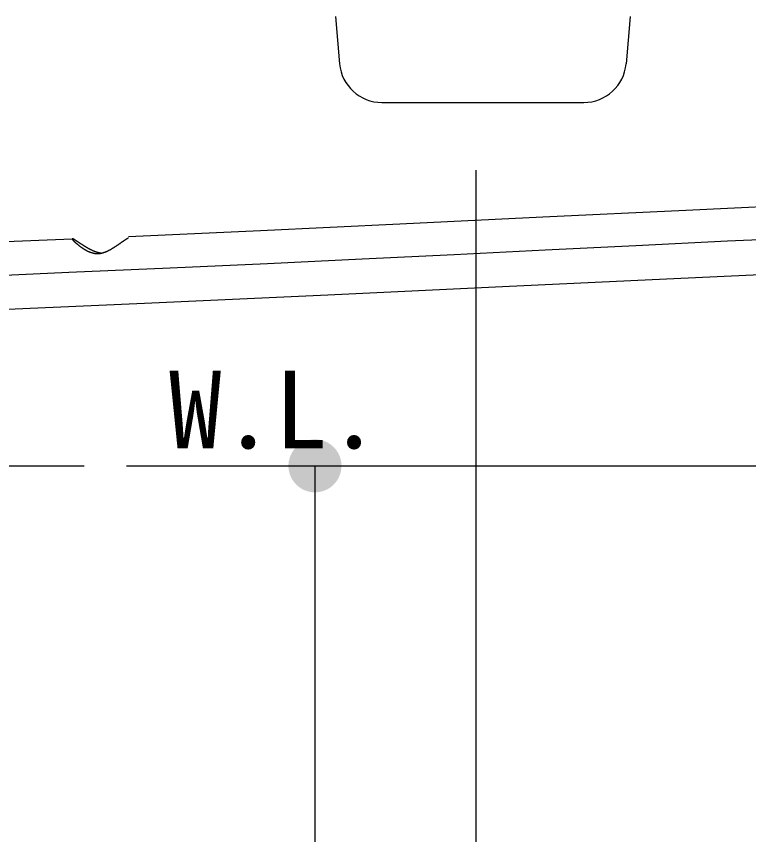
# Model space of a CAD drawing. Units: millimetres, scale not verified. Extents: x -8093 to 8093, y -5792 to 5792.
# Drawn here: x -5946 to -5428, y -2167 to -1588 of the extents above; entities that cross this region are included whole.
import ezdxf
from ezdxf.enums import TextEntityAlignment as Align

# ---------------------------------------------------------------- set-up
doc = ezdxf.new("R2010")
doc.units = ezdxf.units.MM
doc.header["$LTSCALE"] = 30
doc.linetypes.add('LONG_CHAIN', pattern=[21, 18, -1, 1, -1])
doc.linetypes.add('LONG_DOUBLE_CHAIN', pattern=[21.8, 18, -1, 0.6, -0.6, 0.6, -1])
doc.layers.add('0-1_00クル-フ-0躯体', color=3, linetype='Continuous', lineweight=25)
doc.layers.add('0-3_00クル-フ-6寸法', color=132, linetype='Continuous', lineweight=25)
doc.styles.add('ＭＳ ゴシック', font='')
doc.styles.get('ＭＳ ゴシック').set_extended_font_data('MS Gothic')

msp = doc.modelspace()

# ---------------------------------------------------------------- linework, layer by layer
at = {"layer": '0-1_00クル-フ-0躯体'}
for p, q in [((-5719.95, -1588.36), (-5717.02, -1621.85)), ((-5511.55, -1588.36), (-5514.48, -1621.85)), ((-5687.13, -1649.23), (-5544.36, -1649.23)), ((-5620.75, -1697.23), (-5620.75, -3041.23)), ((-6234.05, -1759.39), (-5906.02, -1745.6))]:
    msp.add_line(p, q, dxfattribs=at)
at = {"layer": '0-1_00クル-フ-0躯体', "linetype": 'LONG_DOUBLE_CHAIN'}
msp.add_line((-6437.62, -1906.23), (-4753.88, -1906.23), dxfattribs=at)
at = {"layer": '0-1_00クル-フ-0躯体'}
for points in [[(-5866.2, -1743.93), (-5772.89, -1739.8), (-5674.35, -1735.14), (-5573.24, -1730.22), (-5472.25, -1725.33), (-5374.04, -1720.73), (-5281.29, -1716.71), (-5196.69, -1713.54), (-5122.91, -1711.5)], [(-5905.14, -1745.92), (-5905.23, -1745.87), (-5905.32, -1745.83), (-5905.4, -1745.79), (-5905.47, -1745.75), (-5905.53, -1745.72), (-5905.59, -1745.69), (-5905.64, -1745.67), (-5905.69, -1745.65), (-5905.73, -1745.64), (-5905.77, -1745.63), (-5905.8, -1745.62), (-5905.84, -1745.61), (-5905.87, -1745.61), (-5905.91, -1745.6), (-5905.94, -1745.6), (-5905.97, -1745.6), (-5906, -1745.6), (-5906.03, -1745.61), (-5906.05, -1745.61), (-5906.07, -1745.62), (-5906.09, -1745.63), (-5906.1, -1745.64), (-5906.11, -1745.65), (-5906.11, -1745.67), (-5906.11, -1745.69), (-5906.1, -1745.71), (-5906.09, -1745.74), (-5906.08, -1745.77), (-5906.06, -1745.81), (-5906.04, -1745.85), (-5906.01, -1745.9), (-5905.98, -1745.95), (-5905.95, -1746), (-5905.92, -1746.05), (-5905.89, -1746.1), (-5905.85, -1746.15), (-5905.82, -1746.2), (-5905.78, -1746.24), (-5905.74, -1746.29)], [(-5905.74, -1746.29), (-5905.7, -1746.34), (-5905.66, -1746.4), (-5905.61, -1746.45), (-5905.55, -1746.52), (-5905.49, -1746.59), (-5905.42, -1746.67), (-5905.34, -1746.75), (-5905.26, -1746.84), (-5905.17, -1746.93), (-5905.08, -1747.02), (-5904.99, -1747.11), (-5904.91, -1747.2), (-5904.82, -1747.29), (-5904.74, -1747.37), (-5904.66, -1747.45), (-5904.59, -1747.53), (-5904.51, -1747.6), (-5904.42, -1747.68), (-5904.34, -1747.77), (-5904.24, -1747.86), (-5904.14, -1747.95), (-5904.02, -1748.06), (-5903.9, -1748.17), (-5903.77, -1748.29), (-5903.63, -1748.41), (-5903.5, -1748.53), (-5903.36, -1748.65), (-5903.23, -1748.77), (-5903.11, -1748.88), (-5902.99, -1748.98), (-5902.88, -1749.08), (-5902.77, -1749.17), (-5902.66, -1749.27), (-5902.55, -1749.36), (-5902.43, -1749.46), (-5902.31, -1749.56), (-5902.17, -1749.67), (-5902.03, -1749.79), (-5901.87, -1749.91)], [(-5900.12, -1749.08), (-5900.26, -1748.99), (-5900.41, -1748.89), (-5900.57, -1748.79), (-5900.73, -1748.68), (-5900.91, -1748.57), (-5901.09, -1748.45), (-5901.27, -1748.33), (-5901.46, -1748.21), (-5901.63, -1748.09), (-5901.8, -1747.98), (-5901.96, -1747.88), (-5902.11, -1747.78), (-5902.24, -1747.69), (-5902.37, -1747.61), (-5902.49, -1747.53), (-5902.61, -1747.46), (-5902.72, -1747.38), (-5902.84, -1747.31), (-5902.97, -1747.22), (-5903.1, -1747.14), (-5903.24, -1747.05), (-5903.39, -1746.96), (-5903.53, -1746.87), (-5903.67, -1746.78), (-5903.81, -1746.7), (-5903.94, -1746.61), (-5904.06, -1746.54), (-5904.17, -1746.47), (-5904.27, -1746.41), (-5904.37, -1746.35), (-5904.45, -1746.3), (-5904.54, -1746.25), (-5904.62, -1746.2), (-5904.7, -1746.16), (-5904.78, -1746.11), (-5904.87, -1746.06), (-5904.96, -1746.01), (-5905.05, -1745.97), (-5905.14, -1745.92)], [(-5871.94, -1748.69), (-5871.8, -1748.59), (-5871.66, -1748.49), (-5871.51, -1748.39), (-5871.34, -1748.27), (-5871.17, -1748.15), (-5871, -1748.02), (-5870.82, -1747.9), (-5870.64, -1747.77), (-5870.46, -1747.65), (-5870.3, -1747.53), (-5870.14, -1747.42), (-5870, -1747.32), (-5869.87, -1747.23), (-5869.74, -1747.14), (-5869.63, -1747.06), (-5869.51, -1746.98), (-5869.4, -1746.9), (-5869.28, -1746.82), (-5869.16, -1746.73), (-5869.02, -1746.64), (-5868.89, -1746.55), (-5868.75, -1746.45), (-5868.61, -1746.36), (-5868.47, -1746.26), (-5868.33, -1746.17), (-5868.21, -1746.08), (-5868.09, -1746), (-5867.98, -1745.93), (-5867.88, -1745.87), (-5867.79, -1745.81), (-5867.7, -1745.75), (-5867.62, -1745.7), (-5867.54, -1745.65), (-5867.46, -1745.6), (-5867.38, -1745.55), (-5867.29, -1745.5), (-5867.2, -1745.44), (-5867.11, -1745.39), (-5867.03, -1745.34)], [(-5867.03, -1745.34), (-5866.94, -1745.29), (-5866.85, -1745.24), (-5866.78, -1745.2), (-5866.7, -1745.16), (-5866.64, -1745.12), (-5866.58, -1745.09), (-5866.53, -1745.07), (-5866.49, -1745.05), (-5866.45, -1745.03), (-5866.42, -1745.02), (-5866.39, -1745.01), (-5866.36, -1745), (-5866.34, -1744.99), (-5866.32, -1744.99), (-5866.29, -1744.98), (-5866.28, -1744.98), (-5866.26, -1744.98), (-5866.24, -1744.98), (-5866.23, -1744.98), (-5866.22, -1744.98), (-5866.21, -1744.98), (-5866.21, -1744.98), (-5866.2, -1744.98), (-5866.2, -1744.98), (-5866.2, -1744.97), (-5866.2, -1744.97), (-5866.2, -1744.97)], [(-5901.87, -1749.91), (-5901.71, -1750.05), (-5901.54, -1750.18), (-5901.37, -1750.31), (-5901.2, -1750.45), (-5901.03, -1750.58), (-5900.88, -1750.7), (-5900.73, -1750.81), (-5900.59, -1750.92), (-5900.45, -1751.03), (-5900.31, -1751.13), (-5900.17, -1751.23), (-5900.02, -1751.34), (-5899.87, -1751.45), (-5899.69, -1751.58), (-5899.51, -1751.71), (-5899.31, -1751.85), (-5899.1, -1751.99), (-5898.88, -1752.13), (-5898.67, -1752.28), (-5898.45, -1752.42), (-5898.25, -1752.56), (-5898.05, -1752.69), (-5897.86, -1752.81), (-5897.69, -1752.93), (-5897.52, -1753.03), (-5897.35, -1753.14), (-5897.18, -1753.24), (-5897.01, -1753.34), (-5896.82, -1753.45), (-5896.61, -1753.56), (-5896.4, -1753.68), (-5896.16, -1753.8), (-5895.92, -1753.93), (-5895.67, -1754.06), (-5895.41, -1754.19), (-5895.17, -1754.32), (-5894.93, -1754.44), (-5894.7, -1754.55), (-5894.48, -1754.65)], [(-5892.36, -1753.67), (-5892.62, -1753.55), (-5892.86, -1753.43), (-5893.09, -1753.32), (-5893.3, -1753.21), (-5893.49, -1753.11), (-5893.68, -1753.01), (-5893.87, -1752.9), (-5894.06, -1752.8), (-5894.26, -1752.69), (-5894.47, -1752.57), (-5894.69, -1752.44), (-5894.93, -1752.3), (-5895.18, -1752.16), (-5895.43, -1752.01), (-5895.67, -1751.87), (-5895.92, -1751.73), (-5896.15, -1751.59), (-5896.37, -1751.46), (-5896.57, -1751.34), (-5896.75, -1751.23), (-5896.93, -1751.12), (-5897.09, -1751.02), (-5897.26, -1750.92), (-5897.42, -1750.81), (-5897.59, -1750.7), (-5897.77, -1750.59), (-5897.96, -1750.47), (-5898.16, -1750.34), (-5898.37, -1750.21), (-5898.58, -1750.08), (-5898.79, -1749.94), (-5898.99, -1749.81), (-5899.18, -1749.69), (-5899.37, -1749.57), (-5899.53, -1749.46), (-5899.69, -1749.36), (-5899.84, -1749.27), (-5899.98, -1749.17), (-5900.12, -1749.08)], [(-5879.55, -1753.54), (-5879.3, -1753.41), (-5879.06, -1753.28), (-5878.84, -1753.17), (-5878.64, -1753.05), (-5878.44, -1752.94), (-5878.26, -1752.84), (-5878.07, -1752.73), (-5877.88, -1752.62), (-5877.69, -1752.5), (-5877.48, -1752.37), (-5877.26, -1752.24), (-5877.03, -1752.09), (-5876.79, -1751.94), (-5876.54, -1751.79), (-5876.3, -1751.63), (-5876.06, -1751.48), (-5875.84, -1751.34), (-5875.62, -1751.2), (-5875.43, -1751.07), (-5875.24, -1750.96), (-5875.07, -1750.84), (-5874.91, -1750.73), (-5874.75, -1750.63), (-5874.59, -1750.52), (-5874.42, -1750.4), (-5874.24, -1750.28), (-5874.06, -1750.16), (-5873.86, -1750.02), (-5873.66, -1749.88), (-5873.45, -1749.74), (-5873.25, -1749.6), (-5873.05, -1749.46), (-5872.86, -1749.33), (-5872.68, -1749.21), (-5872.52, -1749.09), (-5872.37, -1748.99), (-5872.22, -1748.89), (-5872.08, -1748.79), (-5871.94, -1748.69)], [(-5894.48, -1754.65), (-5894.28, -1754.74), (-5894.09, -1754.83), (-5893.9, -1754.91), (-5893.71, -1754.99), (-5893.51, -1755.06), (-5893.3, -1755.14), (-5893.07, -1755.22), (-5892.82, -1755.29), (-5892.56, -1755.38), (-5892.29, -1755.46), (-5892.01, -1755.54), (-5891.73, -1755.62), (-5891.45, -1755.69), (-5891.19, -1755.76), (-5890.93, -1755.82), (-5890.7, -1755.88), (-5890.48, -1755.92), (-5890.28, -1755.96), (-5890.08, -1756), (-5889.9, -1756.02), (-5889.73, -1756.04), (-5889.55, -1756.06), (-5889.38, -1756.07), (-5889.21, -1756.09), (-5889.05, -1756.09), (-5888.88, -1756.09), (-5888.73, -1756.1), (-5888.58, -1756.1), (-5888.45, -1756.1), (-5888.34, -1756.1), (-5888.01, -1756.09)], [(-5885.66, -1755.85), (-5885.79, -1755.83), (-5885.84, -1755.83), (-5885.91, -1755.82), (-5885.98, -1755.81), (-5886.06, -1755.8), (-5886.14, -1755.79), (-5886.24, -1755.77), (-5886.33, -1755.76), (-5886.42, -1755.75), (-5886.52, -1755.73), (-5886.61, -1755.71), (-5886.72, -1755.69), (-5886.83, -1755.67), (-5886.95, -1755.64), (-5887.08, -1755.61), (-5887.23, -1755.58), (-5887.4, -1755.54), (-5887.59, -1755.49), (-5887.79, -1755.43), (-5888.01, -1755.38), (-5888.23, -1755.31), (-5888.46, -1755.25), (-5888.69, -1755.18), (-5888.91, -1755.12), (-5889.13, -1755.05), (-5889.34, -1754.98), (-5889.53, -1754.91), (-5889.73, -1754.84), (-5889.92, -1754.77), (-5890.12, -1754.69), (-5890.32, -1754.61), (-5890.54, -1754.51), (-5890.77, -1754.41), (-5891.01, -1754.3), (-5891.28, -1754.18), (-5891.55, -1754.06), (-5891.82, -1753.93), (-5892.1, -1753.8), (-5892.36, -1753.67)], [(-5888.01, -1756.09), (-5887.78, -1756.09), (-5887.68, -1756.09), (-5887.57, -1756.08), (-5887.44, -1756.08), (-5887.29, -1756.08), (-5887.13, -1756.07), (-5886.97, -1756.06), (-5886.8, -1756.05), (-5886.63, -1756.03), (-5886.46, -1756.01), (-5886.28, -1755.99), (-5886.11, -1755.96), (-5885.92, -1755.93), (-5885.72, -1755.89), (-5885.52, -1755.85), (-5885.29, -1755.79), (-5885.05, -1755.73), (-5884.79, -1755.66), (-5884.51, -1755.58), (-5884.23, -1755.5), (-5883.94, -1755.41), (-5883.65, -1755.32), (-5883.37, -1755.23), (-5883.09, -1755.14), (-5882.84, -1755.06), (-5882.6, -1754.97), (-5882.38, -1754.89), (-5882.17, -1754.81), (-5881.97, -1754.72), (-5881.77, -1754.64), (-5881.56, -1754.55), (-5881.35, -1754.45), (-5881.12, -1754.34), (-5880.88, -1754.22), (-5880.62, -1754.09), (-5880.36, -1753.96), (-5880.09, -1753.82), (-5879.82, -1753.68), (-5879.55, -1753.54)], [(-5989.74, -1797.16), (-5854.97, -1791.29), (-5725.23, -1785.32), (-5601.78, -1779.46), (-5485.85, -1773.94), (-5378.7, -1768.96), (-5281.56, -1764.76), (-5195.68, -1761.53), (-5122.31, -1759.5)]]:
    msp.add_lwpolyline(points, dxfattribs=at)
at = {"layer": '0-1_00クル-フ-0躯体', "linetype": 'LONG_CHAIN'}
msp.add_lwpolyline([(-5079.99, -1734.63), (-5160.42, -1736.54), (-5236.09, -1738.84), (-5307.82, -1741.46), (-5376.43, -1744.33), (-5442.73, -1747.38), (-5507.54, -1750.56), (-5571.67, -1753.79), (-5635.94, -1757.01), (-5701.13, -1760.17), (-5767.88, -1763.29), (-5836.76, -1766.41), (-5908.37, -1769.57), (-5983.32, -1772.81), (-6062.19, -1776.17), (-6145.57, -1779.69), (-6234.05, -1783.41)], dxfattribs=at)
at = {"layer": '0-1_00クル-フ-0躯体'}
for centre, start, end in [((-5687.13, -1619.23), 185, 270), ((-5544.36, -1619.23), 270, 355)]:
    msp.add_arc(centre, 30, start, end, dxfattribs=at)
at = {"layer": '0-3_00クル-フ-6寸法', "color": 4}
for p, q in [((-5854.43, -1906.23), (-5734.43, -1906.23)), ((-5734.43, -1906.23), (-5734.43, -3091.24))]:
    msp.add_line(p, q, dxfattribs=at)
at = {"layer": '0-3_00クル-フ-6寸法'}
for points in [[(-5734.43, -1906.23), (-5747.27, -1892.56), (-5745.45, -1891.06)], [(-5734.43, -1906.23), (-5745.45, -1891.06), (-5743.46, -1889.8)], [(-5734.43, -1906.23), (-5743.46, -1889.8), (-5741.33, -1888.8)], [(-5734.43, -1906.23), (-5741.33, -1888.8), (-5739.09, -1888.07)], [(-5734.43, -1906.23), (-5739.09, -1888.07), (-5736.78, -1887.63)], [(-5734.43, -1906.23), (-5736.78, -1887.63), (-5734.43, -1887.48)], [(-5734.43, -1906.23), (-5734.43, -1887.48), (-5732.08, -1887.63)], [(-5734.43, -1906.23), (-5732.08, -1887.63), (-5729.77, -1888.07)], [(-5734.43, -1906.23), (-5729.77, -1888.07), (-5727.53, -1888.8)], [(-5734.43, -1906.23), (-5727.53, -1888.8), (-5725.4, -1889.8)], [(-5734.43, -1906.23), (-5725.4, -1889.8), (-5723.41, -1891.06)], [(-5734.43, -1906.23), (-5723.41, -1891.06), (-5721.6, -1892.56)], [(-5734.43, -1906.23), (-5751.4, -1898.25), (-5750.26, -1896.19)], [(-5734.43, -1906.23), (-5750.26, -1896.19), (-5748.88, -1894.28)], [(-5734.43, -1906.23), (-5748.88, -1894.28), (-5747.27, -1892.56)], [(-5734.43, -1906.23), (-5721.6, -1892.56), (-5719.98, -1894.28)], [(-5734.43, -1906.23), (-5719.98, -1894.28), (-5718.6, -1896.19)], [(-5734.43, -1906.23), (-5718.6, -1896.19), (-5717.47, -1898.25)], [(-5734.43, -1906.23), (-5753.15, -1905.06), (-5752.85, -1902.72)], [(-5734.43, -1906.23), (-5752.85, -1902.72), (-5752.26, -1900.44)], [(-5734.43, -1906.23), (-5752.26, -1900.44), (-5751.4, -1898.25)], [(-5734.43, -1906.23), (-5717.47, -1898.25), (-5716.6, -1900.44)], [(-5734.43, -1906.23), (-5716.6, -1900.44), (-5716.01, -1902.72)], [(-5734.43, -1906.23), (-5716.01, -1902.72), (-5715.72, -1905.06)], [(-5734.43, -1906.23), (-5753.15, -1907.41), (-5753.15, -1905.06)], [(-5734.43, -1906.23), (-5752.85, -1909.75), (-5753.15, -1907.41)], [(-5734.43, -1906.23), (-5752.26, -1912.03), (-5752.85, -1909.75)], [(-5734.43, -1906.23), (-5751.4, -1914.22), (-5752.26, -1912.03)], [(-5734.43, -1906.23), (-5750.26, -1916.28), (-5751.4, -1914.22)], [(-5734.43, -1906.23), (-5748.88, -1918.18), (-5750.26, -1916.28)], [(-5734.43, -1906.23), (-5747.27, -1919.9), (-5748.88, -1918.18)], [(-5734.43, -1906.23), (-5745.45, -1921.4), (-5747.27, -1919.9)], [(-5734.43, -1906.23), (-5743.46, -1922.66), (-5745.45, -1921.4)], [(-5734.43, -1906.23), (-5741.33, -1923.67), (-5743.46, -1922.66)], [(-5734.43, -1906.23), (-5739.09, -1924.39), (-5741.33, -1923.67)], [(-5734.43, -1906.23), (-5736.78, -1924.84), (-5739.09, -1924.39)], [(-5734.43, -1906.23), (-5734.43, -1924.98), (-5736.78, -1924.84)], [(-5734.43, -1906.23), (-5715.72, -1905.06), (-5715.72, -1907.41)], [(-5734.43, -1906.23), (-5732.08, -1924.84), (-5734.43, -1924.98)], [(-5734.43, -1906.23), (-5729.77, -1924.39), (-5732.08, -1924.84)], [(-5734.43, -1906.23), (-5727.53, -1923.67), (-5729.77, -1924.39)], [(-5734.43, -1906.23), (-5725.4, -1922.66), (-5727.53, -1923.67)], [(-5734.43, -1906.23), (-5723.41, -1921.4), (-5725.4, -1922.66)], [(-5734.43, -1906.23), (-5721.6, -1919.9), (-5723.41, -1921.4)], [(-5734.43, -1906.23), (-5719.98, -1918.18), (-5721.6, -1919.9)], [(-5734.43, -1906.23), (-5718.6, -1916.28), (-5719.98, -1918.18)], [(-5734.43, -1906.23), (-5717.47, -1914.22), (-5718.6, -1916.28)], [(-5734.43, -1906.23), (-5716.6, -1912.03), (-5717.47, -1914.22)], [(-5734.43, -1906.23), (-5716.01, -1909.75), (-5716.6, -1912.03)], [(-5734.43, -1906.23), (-5715.72, -1907.41), (-5716.01, -1909.75)]]:
    msp.add_solid(points, dxfattribs=at)

# ---------------------------------------------------------------- texts
at = {"layer": '0-1_00クル-フ-0躯体', "color": 4, "style": 'ＭＳ ゴシック'}
msp.add_text('W.L.', height=54.99, dxfattribs=at).set_placement((-5837.73, -1910.35), align=Align.BOTTOM_LEFT)

doc.saveas('drawing.dxf')
